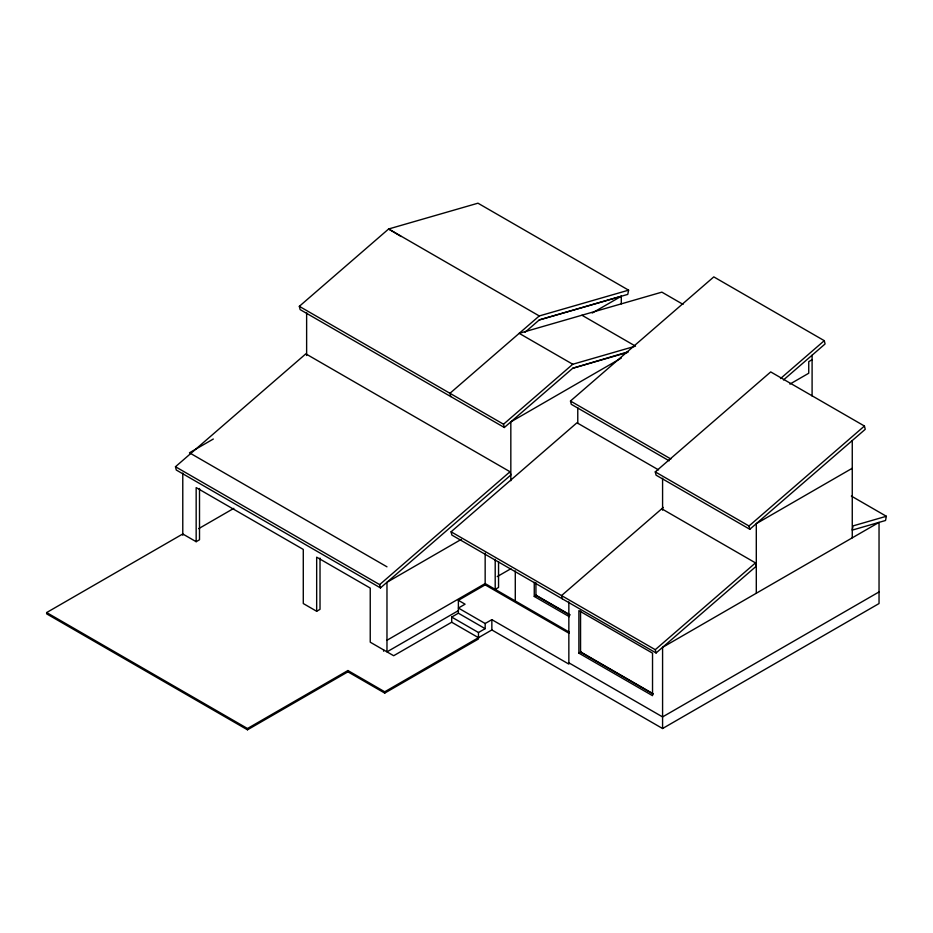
<?xml version="1.0" encoding="UTF-8"?>
<svg xmlns="http://www.w3.org/2000/svg" width="933" height="933" viewBox="0 0 933 933"><rect width="100%" height="100%" fill="white"/><g stroke="black" fill="none" stroke-linecap="round" stroke-linejoin="round"><path stroke-width="1.4" d="M627.897 351.881L572.757 368.243L504.333 427.501L300.134 309.604L299.33 306.327L388.641 228.982L477.964 203.196L628.597 290.163L627.781 294.385L539.274 319.926L525.069 332.241M886.35 516.276L885.534 520.497L852.261 530.107L853.077 525.885L886.35 516.276L851.362 496.076M175.474 466.733L305.826 353.852L510.013 471.736L510.829 475.025L380.477 587.907L176.279 470.022L175.474 466.733L379.661 584.629L380.477 587.907M628.597 290.163L539.274 315.949L449.963 393.294L450.767 396.572M504.333 427.501L503.517 424.223L572.757 364.255L635.49 346.143L581.935 315.226M669.194 460.832L571.276 404.304L570.471 401.027L713.803 276.891L824.271 340.673L825.087 343.95L783.51 379.953M379.661 584.629L510.013 471.736M661.765 508.788L755.497 562.891L756.301 566.179L656.086 652.972L451.887 535.087L451.082 531.798L576.967 422.777L658.558 469.894M655.269 471.888L770.716 371.917L864.436 426.031L865.253 429.308L749.805 529.279L656.086 475.165L655.269 471.888L749.001 526.002L749.805 529.279M780.501 378.576L824.271 340.673M663.34 507.412L561.538 595.581L562.354 598.858M749.001 526.002L864.436 426.031M656.086 652.972L655.269 649.695L755.497 562.891M213.319 439.023L189.469 452.797L386.973 566.821M320.019 558.074L320.019 609.342L316.672 611.278L316.672 557.164L370.238 588.082L370.238 642.196L393.668 655.724L451.689 622.229L451.689 617.075L478.466 632.527L478.466 638.977L384.734 693.091L347.916 671.83L247.49 729.804L46.65 613.856L46.65 612.561L182.775 533.968L196.163 541.7L199.51 539.764L199.51 488.495M198.682 528.649L233.821 508.357M592.268 313.01L621.296 296.251L621.296 303.866M621.296 358.097L510.829 421.879L510.829 480.74M461.24 539.402L386.973 582.285L386.973 651.864L458.383 610.625M812.095 359.706L808.748 361.642L808.748 373.235L789.913 384.104M386.973 640.26L485.16 583.568L569.27 632.131M497.219 576.606L510.911 568.71M458.383 600.327L465.077 604.187L458.383 608.048L485.16 623.512L485.16 628.667L458.383 613.203L458.383 600.327L485.16 584.863L569.165 633.355M46.65 612.561L247.49 728.521L347.916 670.535L384.734 691.796L491.854 629.95L662.582 728.521L879.038 603.546L879.038 522.375L662.582 647.35L662.582 728.521M451.689 617.075L458.383 613.203M485.16 623.512L491.854 619.652L568.85 664.098L568.85 601.937M534.259 582.285L534.259 596.455L536.487 595.172M478.466 632.527L485.16 628.667M852.261 468.261L756.301 523.658L756.301 593.236M578.892 653.147L652.529 695.668L652.529 653.147L578.892 610.625L578.892 653.147L581.119 651.852M879.038 591.942L662.582 716.917L568.85 662.815M539.274 319.926L621.296 296.251M572.757 368.243L627.804 352.347M683.049 304.38L661.87 292.146L519.191 333.338L572.757 364.255M539.274 315.949L388.641 228.982L401.097 236.492M570.471 401.027L670.885 459.001M299.33 306.327L503.517 424.223M451.082 531.798L655.269 649.695M536.207 595.324L570.016 614.847M569.736 615.01L535.927 595.487L535.927 582.74M534.259 596.455L569.317 616.69M580.839 652.015L653.24 693.814M652.96 693.977L580.559 652.179L580.559 611.08M451.689 622.229L478.466 637.682M316.672 611.278L303.283 603.546L303.283 549.432L196.163 487.586L196.163 541.7M852.261 440.551L852.261 537.828M812.095 355.193L812.095 396.012M662.582 478.244L662.582 510.129M577.772 407.838L577.772 423.5M515.284 570.903L515.284 600.969M498.549 561.666L498.549 587.44L495.201 589.364L495.201 559.31M491.854 619.652L491.854 629.95M485.16 553.129L485.16 584.863M384.734 691.796L384.734 693.091M383.626 649.928L383.626 651.211M347.916 670.535L347.916 671.83M306.63 312.578L306.63 355.52M247.49 728.521L247.49 729.804M182.775 473.089L182.775 535.262"/></g></svg>
